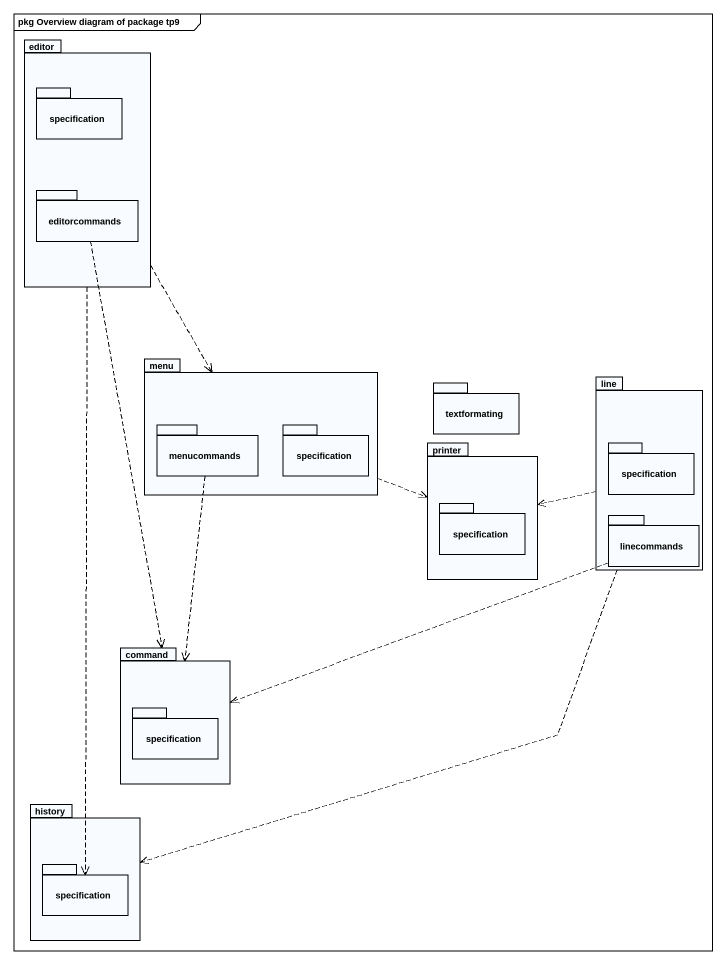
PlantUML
@startuml
mainframe pkg Overview diagram of package tp9
package editor {
  package specification {
  }
  package editorcommands {
  }
}
package menu {
  package menucommands {
  }
  package "specification" as specification_2 {
  }
}
package textformating {
}
package line {
  package "specification" as specification_3 {
  }
  package linecommands {
  }
}
package printer {
  package "specification" as specification_4 {
  }
}
package command {
  package "specification" as specification_5 {
  }
}
package history {
  package "specification" as specification_6 {
  }
}
editor ..> menu
editor ..> specification_6
editorcommands ..> command
menu .right.> printer
line .left.> printer
line ..> history
menucommands ..> command
linecommands .left.> command
@enduml
